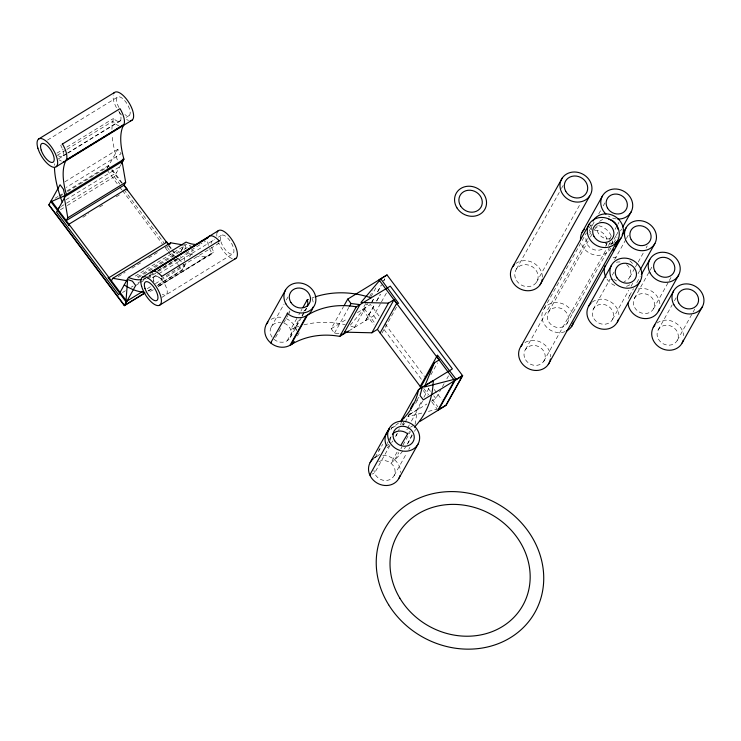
<?xml version="1.0" encoding="UTF-8"?>
<svg xmlns="http://www.w3.org/2000/svg" width="741" height="741" viewBox="0 0 741 741"><rect width="100%" height="100%" fill="white"/><g stroke="black" fill="none" stroke-linecap="round" stroke-linejoin="round"><path stroke-width="0.56" stroke-dasharray="3.71 2.78" d="M184.213 260.721L184.713 254.126M185.139 248.633L185.389 245.336L133.417 277.217M161.149 277.894L160.871 278.922A10.893 4.455 58.5 0 0 153.933 281.932M218.688 242.742L218.447 243.604L160.871 278.922M118.717 110.891A10.893 4.455 58.5 0 1 120.468 120.663A10.893 4.455 58.5 0 1 113.558 118.412L112.817 121.265A85.919 35.142 58.5 0 0 111.947 129.286M404.123 423.12L403.493 425.13L404.595 423.157M107.056 168.559L117.81 149.339L121.116 153.748L66.264 187.399M120.783 164.863L114.281 176.701L65.208 206.804M183.398 246.79L181.823 249.606L135.76 277.866M180.906 251.412L183.675 246.447M184.129 245.642L185.028 244.03L190.141 245.734L192.104 248.346M182.416 263.231L184.426 265.899L182.119 270.02L157.676 285.007M157.111 285.609L182.129 270.261L185.889 263.537M189.65 256.812L193.41 250.088L158.769 271.336M271.113 327.189L284.062 304.014M286.313 299.985L287.999 296.956M280.58 328.541L274.161 339.813M283.683 323.002L287.804 315.62M288.833 313.776L289.87 311.924M296.817 318.454L290.629 329.532L295.409 327.55L299.809 319.667M298.882 314.758L299.91 312.915M300.948 311.072L301.976 309.219M287.156 340.786L298.503 320.473M302.013 315.731L304.208 311.794M304.764 310.812L305.857 308.84M290.287 337.525L301.652 317.185M302.208 316.175L306.793 307.987M297.437 335.997L300.253 330.958M338.933 333.552L334.46 333.144L331.153 328.735L343.574 306.524M334.46 333.144L348.807 307.478M365.73 303.504L362.423 309.423L374.01 324.864M369.583 296.604L372.89 290.685M350.28 325.188L364.294 308.654L367.054 303.699M370.926 296.78L376.456 286.887M354.467 327.374L367.675 303.745M371.556 302.523L373.76 298.577M377.623 291.676L380.93 285.757M383.681 280.82L384.783 278.848M371.593 302.634L373.807 298.688M377.669 291.778L381.532 284.868M383.736 280.913L384.838 278.94M348.965 330.819L365.665 320.575L375.057 303.773M376.567 301.068L380.207 294.566M365.665 320.575L375.113 303.856M376.734 300.966L380.365 294.464M365.73 320.649L373.714 315.759L380.883 302.921M381.439 301.93L386.404 293.047M382.041 333.033L396.972 306.32M378.605 450.482L379.642 448.629M375.141 457.466L382.662 444.359M390.915 429.595L391.952 427.742A71.886 63.939 29.2 0 0 398.575 423.018M387.117 443.526L388.21 441.553M388.766 440.571L391.757 435.217M390.035 445.378L374.557 473.064L372.214 474.055M395.972 435.893L397.074 433.92M402.03 425.056L403.678 422.111M430.854 374.807L437.533 362.877M408.912 414.701L407.809 416.674L423.009 412.774M416.655 400.844L418.869 396.889M405.151 422.166L411.764 410.319M415.627 403.41L418.943 397.491M415.034 424.454A85.919 76.425 29.4 0 0 416.701 410.097L421.879 400.872M423.871 397.306L429.382 387.46M407.791 427.631L409.347 424.852M411.412 421.147L422.796 400.788M397.083 452.093L390.896 463.171L394.712 459.883A85.919 76.425 29.4 0 0 405.54 447.064M394.712 459.883L398.843 452.492M400.9 448.805L401.937 446.962M402.965 445.109L410.19 432.188M407.355 444.128L412.302 435.273M414.506 431.327L415.608 429.363M431.392 401.252L435.828 398.528L440.793 389.646M442.451 386.682L444.1 383.718M446.86 378.781L448.518 375.817M394.138 475.602L406.531 453.436M408.782 449.398L409.912 447.388M516.458 269.029L559.26 192.456M561.511 188.427L563.197 185.407M536.447 282.293L580.37 203.701M544.181 308.525L586.409 232.961M589.225 227.922L591.485 223.893M589.141 231.072L594.208 222.004M598.719 213.945L600.97 209.916M603.22 205.887L604.906 202.867M525.536 349.4L587.474 238.574M589.725 234.536L590.855 232.526M548.775 311.572L588.197 241.047M590.447 237.018L592.133 233.999M594.384 229.96L596.079 226.941M606.045 245.484L607.175 243.474M609.426 239.436L612.242 234.406M615.058 229.367L617.309 225.338M617.874 224.328L618.994 222.309M543.672 361.432L606.175 249.597M608.426 245.567L611.242 240.529M566.921 323.613L610.278 246.031M610.843 245.021L616.466 234.943M613.715 243.076L617.096 237.027M620.476 230.988L621.597 228.969M614.576 259.683L625.83 239.538M626.395 238.528L628.646 234.499M593.282 309.201L610.075 279.153M612.316 275.143L613.993 272.142M629.785 277.125L634.852 268.057M635.417 267.047L637.668 263.018M638.233 262.008L643.864 251.931M646.115 247.902L647.245 245.882M612.557 319.343L628.794 290.305M631.036 286.295L632.712 283.294M638.02 273.707L639.705 270.678M629.517 295.742L633.462 288.694M636.834 282.645L640.215 276.606M634.37 298.373L649.57 271.169M650.135 270.169L651.83 267.14M653.525 308.756L668.734 281.552M669.29 280.543L670.985 277.523M658.11 330.014L672.189 304.82M674.44 300.79L676.125 297.771M677.265 340.388L692.474 313.184M693.03 312.183L694.725 309.154M211.731 247.364A10.893 4.455 58.5 0 0 213.843 252.042L158.148 286.711M61.133 145.06L60.725 145.458A10.893 4.455 58.5 0 1 63.244 155.23A10.893 4.455 58.5 0 1 57.65 155.249M410.282 431.197L409.328 432.031M289.027 311.683L289.953 310.868M47.507 140.068L117.569 97.09M56.881 153.183L63.18 149.321M66.773 147.107L113.558 118.412M57.187 155.388L65.977 149.997M66.949 149.404L112.817 121.265A16.413 6.715 58.5 0 0 118.995 125.905M63.013 155.795L66.607 153.582M67.505 153.035L120.588 120.468M58.131 159.102L67.005 153.656M67.996 153.054L122.265 119.755M126.211 117.337L129.175 115.522M64.884 181.814L117.81 149.339M55.13 198.245L58.067 196.448M59.048 195.846L62.957 193.447M66.866 191.048L108.899 165.262M59.762 196.346L62.698 194.54M67.607 191.53L78.389 184.917M79.37 184.314L108.788 166.271L110.817 168.929M66.051 199.672L119.727 166.753A85.919 35.142 58.5 0 1 119.088 165.03M61.244 206.433L64.059 204.701M66.523 203.191L116.569 172.607M60.392 209.759L64.245 207.397M82.899 217.298L88.781 213.695M99.563 207.072L103.49 204.673M116.235 196.847L121.135 193.846M118.227 276.625L125.109 272.401M131.972 268.196L141.781 262.175M148.645 257.97L158.454 251.949M165.317 247.744L169.235 245.336M138.178 277.616L177.636 253.413M178.59 252.82L190.141 245.734M146.644 277.44L153.47 273.244M158.352 270.252L180.795 256.488M185.676 253.496L202.265 243.317M122.506 292.528L125.396 290.759M131.166 287.212L133.093 286.035M137.909 283.081L141.753 280.719M142.717 280.135L145.606 278.366M149.45 276.004L154.267 273.049M157.148 271.28L176.395 259.47L170.189 251.199M135.668 285.507L139.521 283.145M140.484 282.553L146.255 279.014M147.218 278.421L157.805 271.928M152.248 277.727L157.898 274.29M158.87 273.698L214.418 239.593M218.363 237.166L221.327 235.351M147.274 288.684L151.433 286.072M155.36 283.664L184.426 265.899M147.904 291.009L152.794 288.008M148.45 290.926L153.257 287.971M158.065 286.258L213.843 252.042M161.881 297.373L232.933 253.783M331.153 328.735L347.075 318.973M357.384 312.656L370.454 304.495L379.114 316.101M409.884 414.293L416.72 410.097M408.55 415.256L426.881 404.021M391.832 427.816L391.952 427.742A16.413 14.598 29.2 0 1 395.805 426.288M406.753 429.484L409.569 427.761M410.505 427.187L414.247 424.889M158.435 286.545L210.879 254.45M391.646 427.928L391.044 428.289M374.965 457.577L374.483 457.864M389.016 444.396L388.127 444.757M428.437 411.385L437.116 409.162M423.713 388.46L428.668 394.87M432.207 399.445L437.875 406.772M111.493 169.819L121.617 183.129M385.005 323.882L424.5 376.511M434.152 389.442L442.108 400.047M373.714 315.759L377.16 320.353M384.06 329.55L422.027 380.133M428.233 388.414L430.993 392.091M433.754 395.768L435.828 398.528M423.25 390.488L427.261 395.824M431.929 402.057L437.273 409.171M112.308 169.8L122.534 183.425M169.068 245.438L171.736 248.995M172.403 249.884L175.747 254.33M179.081 258.785L181.749 262.342M114.281 176.701L119.801 184.055M123.942 189.576L163.974 242.918M167.429 247.513L169.494 250.273M107.288 170.31L118.467 185.426M119.792 187.195L121.783 189.844M122.534 190.622L162.233 243.752M165.493 247.865L167.54 250.819M168.263 251.551L172.421 257.09M173.107 258.016L177.488 264.083M177.96 264.481L182.129 270.261M168.522 245.577L171.171 249.171M171.838 250.069L175.163 254.552M177.812 258.146L180.471 261.73M364.294 308.654L374.807 323.095M524.961 342.564A16.413 14.598 29.2 0 1 541.699 342.666A16.413 14.598 29.2 0 1 550.6 356.847M628.414 298.521A16.413 14.598 29.2 0 1 631.165 293.362M638.186 289.055A16.413 14.598 29.2 0 1 659.935 305.588M565.003 331.653A16.413 14.598 29.2 0 1 543.005 321.789A16.413 14.598 29.2 0 1 553.11 302.847A16.413 14.598 29.2 0 1 573.469 315.805M613.159 243.437A16.413 14.598 29.2 0 1 605.193 243.557M591.633 229.988A16.413 14.598 29.2 0 1 591.864 223.884M617.707 232.276A10.893 9.689 29.2 0 1 615.234 236.37M610.232 238.778A10.893 9.689 29.2 0 1 597.089 225.579M599.562 221.485A10.893 9.689 29.2 0 1 603.582 219.299M378.716 461.652A10.893 9.698 29.1 0 1 394.249 467.469A10.893 9.698 29.1 0 1 387.061 480.409A10.893 9.698 29.1 0 1 373.909 470.294M271.113 319.352A16.413 14.607 29.1 0 1 282.969 317.574M286.165 318.611A16.413 14.607 29.1 0 1 296.178 329.652M284.248 323.196A10.893 9.698 29.1 0 1 288.564 339.721A10.893 9.698 29.1 0 1 271.039 335.395A10.893 9.698 29.1 0 1 280.644 322.307M373.76 458.373A16.413 14.607 29.1 0 1 378.753 455.956M382.773 455.419A16.413 14.607 29.1 0 1 400.501 472.489M295.65 327.411A85.919 76.425 29.4 0 1 298.882 326.29M303.93 324.836A85.919 76.425 29.4 0 1 345.204 324.688M350.947 326.216A85.919 76.425 29.4 0 1 354.717 327.429M411.922 434.68A85.919 76.425 29.4 0 1 407.791 443.377M295.474 327.522A16.413 14.663 28.2 0 1 296.493 330.69M311.915 298.012A85.919 76.416 29.2 0 1 314.054 297.243M312.137 298.521A16.413 14.598 29.2 0 1 313.267 303.838M306.376 308.664A10.893 9.689 29.2 0 1 303.662 311.248M392.841 440.914A71.886 63.939 29.2 0 1 391.693 442.516M389.21 445.6A71.886 63.939 29.2 0 1 387.2 447.796M379.67 454.418A71.886 63.939 29.2 0 1 375.437 457.28M401.409 422.046A71.886 63.939 29.2 0 1 400.603 424.945M399.306 428.715A71.886 63.939 29.2 0 1 398.565 430.558M397.333 433.263A71.886 63.939 29.2 0 1 394.99 437.598M390.405 440.321A10.893 9.689 29.2 0 1 391.517 435.643M211.111 243.363A10.893 4.455 58.5 0 1 214.658 240.899M217.9 243.076A10.893 4.455 58.5 0 1 218.447 243.604M145.662 278.032A71.886 29.408 58.5 0 1 143.152 279.135M202.024 243.335A71.886 29.408 58.5 0 1 200.728 243.817M205.442 241.084A71.886 29.408 58.5 0 1 204.386 241.964M209.508 248.485A16.413 6.715 58.5 0 0 212.121 253.598A85.919 35.142 58.5 0 1 197.514 256.266M208.416 245.466A16.413 6.715 58.5 0 1 207.61 240.001M192.595 254.913A85.919 35.142 58.5 0 1 187.334 252.681M117.337 159.945A85.919 35.142 58.5 0 1 112.123 135.27M150.173 277.847A16.413 6.715 58.5 0 1 150.191 274.04M153.304 289.777A85.919 35.151 58.6 0 1 149.006 291.593M54.454 165.317A85.919 35.151 58.6 0 1 54.491 163.705M61.364 161.084A16.413 6.567 58.1 0 1 59.215 159.88M153.841 281.367A10.893 4.455 58.5 0 1 158.528 277.004A10.893 4.455 58.5 0 1 166.994 289.824A10.893 4.455 58.5 0 1 162.307 294.186M128.526 120.394A16.413 6.697 58.5 0 1 126.591 119.468M121.515 115.059A16.413 6.697 58.5 0 1 118.847 111.65M116.402 107.64A16.413 6.697 58.5 0 1 113.197 94.848M118.94 107.519A10.893 4.446 58.5 0 1 119.218 96.775A10.893 4.446 58.5 0 1 129.564 109.122A10.893 4.446 58.5 0 1 124.914 114.651M232.285 258.655A16.413 6.697 58.5 0 1 218.771 242.992M216.854 236.138A16.413 6.697 58.5 0 1 216.956 233.109M592.179 302.124A16.413 14.607 29.1 0 1 608.917 300.883A16.413 14.607 29.1 0 1 618.902 314.693M656.934 323.104A16.413 14.598 29.2 0 1 673.671 321.872A16.413 14.598 29.2 0 1 683.656 335.682M610.899 248.115A16.413 14.598 29.2 0 1 595.06 255.08A16.413 14.598 29.2 0 1 581.046 242.844M590.707 225.783A16.413 14.598 29.2 0 1 592.198 225.459M598.672 225.672A16.413 14.598 29.2 0 1 611.399 236.305M612.427 240.769A16.413 14.598 29.2 0 1 612.316 243.845M616.179 218.938A16.413 14.598 29.2 0 1 608.417 216.039M602.081 249.254A10.893 9.689 29.2 0 1 589.799 247.401A10.893 9.689 29.2 0 1 586.474 235.999M589.336 232.266A10.893 9.689 29.2 0 1 590.855 231.331M594.671 230.331A10.893 9.689 29.2 0 1 606.935 239.593M606.777 243.641A10.893 9.689 29.2 0 1 605.536 246.308M629.85 284.785A16.413 14.598 29.2 0 1 625.969 286.443M614.798 285.517A16.413 14.598 29.2 0 1 606.629 278.579M613.048 257.868A16.413 14.598 29.2 0 1 619.124 256.886M629.831 260.869A16.413 14.598 29.2 0 1 632.971 264.102M626.59 264.583A10.893 9.689 29.2 0 1 630.73 274.29A10.893 9.689 29.2 0 1 624.033 281.561M616.623 280.95A10.893 9.689 29.2 0 1 613.826 279.274M616.382 262.295A10.893 9.689 29.2 0 1 621.671 262.221M515.884 263.444A16.413 14.598 29.2 0 1 533.511 262.953A16.413 14.598 29.2 0 1 542.375 278.208M525.564 359.783A10.893 9.689 29.2 0 0 543.95 361.015A10.893 9.689 29.2 0 0 534.307 345.454A10.893 9.689 29.2 0 0 525.564 359.783M634.629 307.459A10.893 9.689 29.2 0 0 653.016 309.581A10.893 9.689 29.2 0 0 644.198 293.649A10.893 9.689 29.2 0 0 634.629 307.459M548.803 321.955A10.893 9.689 29.2 0 0 567.189 323.196A10.893 9.689 29.2 0 0 557.547 307.626A10.893 9.689 29.2 0 0 548.803 321.955M220.938 241.751A10.893 4.446 58.5 0 0 232.748 253.904A10.893 4.446 58.5 0 0 227.7 238.056A10.893 4.446 58.5 0 0 220.938 241.751M593.949 318.76A10.893 9.698 29.1 0 0 612.335 319.76A10.893 9.698 29.1 0 0 602.489 304.301A10.893 9.698 29.1 0 0 593.949 318.76M658.369 339.1A10.893 9.689 29.2 0 0 676.755 341.221A10.893 9.689 29.2 0 0 667.937 325.29A10.893 9.689 29.2 0 0 658.369 339.1M516.496 280.469A12.004 10.67 29.2 0 0 536.743 281.83A12.004 10.67 29.2 0 0 526.129 264.685A12.004 10.67 29.2 0 0 516.496 280.469"/><path stroke-width="1.11" d="M142.615 291.482L125.942 301.707L127.535 280.82L112.799 278.301L111.382 280.83M191.289 247.624L208.388 237.139A16.422 6.715 58.5 0 1 219.141 240.742L161.455 276.625M219.141 240.742L219.03 241.307M436.801 356.736L439.191 359.913L434.263 362.933L424.398 386.997L455.882 378.929L437.468 355.115L420.221 386.413M186.788 250.384L150.534 272.957L154.137 270.752M66.051 160.371L123.886 124.599L66.329 159.889L65.829 160.778A71.886 29.408 58.5 0 0 66.375 194.531L56.548 212.121L118.662 294.89L128.452 277.412L186.028 242.094A71.886 29.408 58.5 0 0 196.411 244.465M123.627 125.053L123.414 125.461A71.886 29.408 58.5 0 0 123.951 159.213M125.655 182.295L67.802 217.789L66.218 220.633L124.062 185.139L125.655 182.295L121.959 160.816M121.302 163.956L123.942 159.204L66.366 194.522M48.925 204.766L124.442 305.403L126.748 301.281L51.222 200.644M122.404 159.232L122.895 161.103L65.162 196.522L63.374 189.168L60.067 184.759L48.795 204.942L124.395 305.681L135.668 285.507L132.407 281.154L127.295 279.45M169.708 244.493L170.652 242.807L183.12 244.947M266.325 324.391L285.47 290.139M287.879 312.721L270.687 342.888L271.363 342.259M303.013 307.376L307.135 299.994L308.302 299.475M307.459 315.157L290.954 344.695L290.064 345.25L306.505 315.759L308.247 314.693A71.886 63.939 29.2 0 1 356.273 306.857L390.266 286.137L452.38 368.907L422.277 387.376L420.045 395.509L423.315 399.862L462.643 375.733L386.987 274.911L378.957 279.839L454.474 380.476L437.94 410.06L445.971 405.132L462.514 375.548L454.474 380.476M344.093 305.598L347.714 299.123L387.043 274.994M349.363 306.487L351.012 303.523L359.959 304.616L343.398 334.237L341.166 333.895M294.27 341.471A16.413 14.663 28.2 0 1 290.944 344.685L291.741 344.222A71.886 63.939 29.2 0 1 339.767 336.395L356.273 306.857M344.389 332.153L371.889 332.792L388.469 303.115L394.017 299.716L396.713 303.31L398.63 303.356L380.874 278.968L360.969 302.476L388.469 303.115M371.889 332.792L377.428 329.393L394.017 299.716M380.124 332.987L396.713 303.31M370.083 462.653L389.22 428.4M389.331 429.613A16.422 14.607 29.2 0 0 386.311 445.443L369.805 474.981L370.713 474.638M401.641 421.055A71.886 63.939 29.2 0 0 402.057 419.082L418.572 389.553L433.226 380.568A85.919 76.416 29.2 0 1 414.358 427.242M419.332 389.646L434.263 362.933M410.375 408.671L413.478 403.113M401.214 444.711L408.134 433.04M512.753 266.64L562.299 177.979M398.945 478.288L418.091 444.035M439.293 408.606L455.882 378.929M462.643 375.733L446.091 405.355L419.869 421.434M540.078 284.776L589.632 196.115A16.413 14.598 29.2 0 0 576.341 172.107A16.413 14.598 29.2 0 0 561.928 192.91A16.413 14.598 29.2 0 0 589.632 196.115M582.037 232.479L602.313 196.208M520.942 346.353L589.632 223.43M622.727 226.959L631.175 211.843M548.266 364.489L616.966 241.566A16.413 14.598 29.2 0 0 603.674 217.558A16.413 14.598 29.2 0 0 589.262 238.37A16.413 14.598 29.2 0 0 616.966 241.566M613.094 251.014L614.224 248.995M615.354 246.985L618.726 240.936M622.107 234.897L626.052 227.839M571.515 326.661L621.069 238M588.502 306.404L611.445 265.343M640.27 269.678L654.914 243.474M641.345 274.587L649.792 259.48M617.364 322.039L640.317 280.978M658.378 311.387L678.654 275.115M653.256 327.383L673.532 291.111M682.118 343.018L702.394 306.746M62.105 144.236L120.023 108.658A16.413 6.715 58.5 0 1 121.894 126.257M38.541 139.076L114.522 92.468M56.177 166.725L132.157 120.116M124.062 185.139L126.767 188.733L68.913 224.227L69.172 225.718L50.934 201.756L66.069 195.105M59.891 207.378L58.835 208.017M168.642 244.539L166.855 242.159L109.001 277.653L108.01 277.477L125.942 301.707M112.799 278.301L170.652 242.807M142.291 277.338L218.28 230.729M187.695 249.837L190.391 248.179M155.036 270.196L163.131 265.232M164.928 264.129L166.725 263.027M168.531 261.925L171.227 260.267M172.125 259.711L173.931 258.609M175.728 257.507L196.421 244.817M197.319 244.261L200.014 242.603M200.913 242.057L208.11 237.639M124.442 305.403L144.967 292.806M124.395 305.681L144.597 293.288M159.936 304.996L235.916 258.377M339.767 336.395L348.585 330.977M402.067 419.091L404.021 417.896M387.228 445.1L386.311 445.443M165.864 241.992L166.855 242.159M377.428 329.393L421.407 387.997M347.714 299.123L351.012 303.523M123.895 185.25L168.364 244.521M126.767 188.733L127.017 190.233M64.106 196.309L67.802 217.789M550.452 358.968A16.413 14.598 29.2 0 1 528.018 368.453A16.413 14.598 29.2 0 1 522.47 344.528M659.481 308.608A16.413 14.598 29.2 0 1 642.558 318.352A16.413 14.598 29.2 0 1 627.988 303.088M573.497 322.178A16.413 14.598 29.2 0 1 566.309 331.097M592.967 221.114A16.413 14.598 29.2 0 1 618.068 218.771A16.413 14.598 29.2 0 1 615.854 242.437M608.861 219.225A10.893 9.689 29.2 0 1 617.994 229.247M293.538 342.407A16.413 14.607 29.1 0 1 271.132 343.278A16.413 14.607 29.1 0 1 267.973 322.011M400.047 475.509A16.413 14.607 29.1 0 1 376.576 482.743A16.413 14.607 29.1 0 1 373.316 458.725M315.138 296.872A85.919 76.416 29.2 0 1 370.982 297.836M307.135 299.994A10.893 9.689 29.2 0 1 307.441 306.505M312.934 307.163A16.413 14.598 29.2 0 1 287.193 313.36M418.572 389.553A71.886 63.939 29.2 0 1 400.103 421.722M392.397 434.374A10.893 9.689 29.2 0 1 407.402 433.633M143.847 292.102A85.919 35.151 58.6 0 1 124.275 285.035M62.179 201.987A85.919 35.151 58.6 0 1 54.482 167.846M141.781 279.487A71.886 29.408 58.5 0 1 128.452 277.412M150.821 272.438A16.422 6.715 58.5 0 1 161.566 276.06M62.448 143.976A16.413 6.715 58.5 0 1 66.329 159.889M66.06 160.389A16.413 6.567 58.1 0 1 63.3 161.594M113.697 93.44A16.413 6.697 58.5 0 1 129.156 102.971A16.413 6.697 58.5 0 1 130.231 120.709M217.169 232.341A16.413 6.697 58.5 0 1 232.081 239.917A16.413 6.697 58.5 0 1 234.721 258.915M618.466 319.26A16.413 14.607 29.1 0 1 595.375 326.725A16.413 14.607 29.1 0 1 591.123 303.013M683.221 340.239A16.413 14.598 29.2 0 1 660.824 348.085A16.413 14.598 29.2 0 1 654.905 325.003M580.509 239.815A16.413 14.598 29.2 0 1 584.658 229.08M605.943 214.066A16.413 14.598 29.2 0 1 608.028 190.65A16.413 14.598 29.2 0 1 631.916 200.709A16.413 14.598 29.2 0 1 617.827 219.067M605.897 277.291A16.413 14.598 29.2 0 1 605.147 265.463M542.264 279.255A16.413 14.598 29.2 0 1 519.608 288.62A16.413 14.598 29.2 0 1 514.606 264.5M460.624 206.017A12.004 10.67 29.2 0 0 480.881 207.378A12.004 10.67 29.2 0 0 470.257 190.233A12.004 10.67 29.2 0 0 460.624 206.017M456.919 207.832A16.413 14.598 29.2 0 0 484.623 209.694A16.413 14.598 29.2 0 0 470.1 186.25A16.413 14.598 29.2 0 0 456.919 207.832M593.986 236.388A10.893 9.689 29.2 0 0 612.372 238.519A10.893 9.689 29.2 0 0 603.545 222.587A10.893 9.689 29.2 0 0 593.986 236.388M650.181 273.16A16.413 14.598 29.2 0 0 677.885 276.365A16.413 14.598 29.2 0 0 664.594 252.357A16.413 14.598 29.2 0 0 650.181 273.16M654.905 271.187A10.893 9.689 29.2 0 0 673.291 273.309A10.893 9.689 29.2 0 0 664.464 257.377A10.893 9.689 29.2 0 0 654.905 271.187M399.825 598.144A71.896 63.948 29.2 0 0 521.201 608.139A71.896 63.948 29.2 0 0 459.235 504.63A71.896 63.948 29.2 0 0 399.825 598.144M388.655 604.786A85.919 76.416 29.2 0 0 533.668 614.539A85.919 76.416 29.2 0 0 457.623 491.792A85.919 76.416 29.2 0 0 388.655 604.786M285.859 303.829A16.413 14.607 29.1 0 0 313.573 307.015A16.413 14.607 29.1 0 0 300.272 283.016A16.413 14.607 29.1 0 0 285.859 303.829M290.917 302.485A10.893 9.698 29.1 0 0 309.303 303.495A10.893 9.698 29.1 0 0 299.457 288.027A10.893 9.698 29.1 0 0 290.917 302.485M389.618 442.09A16.413 14.607 29.1 0 0 417.322 445.276A16.413 14.607 29.1 0 0 404.03 421.277A16.413 14.607 29.1 0 0 389.618 442.09M394.675 440.756A10.893 9.698 29.1 0 0 413.061 441.756A10.893 9.698 29.1 0 0 403.215 426.288A10.893 9.698 29.1 0 0 394.675 440.756M37.893 148.209A16.413 6.697 58.5 0 0 55.631 167.058A16.413 6.697 58.5 0 0 48.554 143.439A16.413 6.697 58.5 0 0 37.893 148.209M41.2 150.099A10.893 4.446 58.5 0 0 53.009 162.242A10.893 4.446 58.5 0 0 47.961 146.403A10.893 4.446 58.5 0 0 41.2 150.099M141.651 286.471A16.413 6.697 58.5 0 0 159.38 305.32A16.413 6.697 58.5 0 0 152.313 281.7A16.413 6.697 58.5 0 0 141.651 286.471M144.958 288.36A10.893 4.446 58.5 0 0 156.768 300.513A10.893 4.446 58.5 0 0 151.72 284.674A10.893 4.446 58.5 0 0 144.958 288.36M611.834 279.042A16.413 14.607 29.1 0 0 639.548 282.228A16.413 14.607 29.1 0 0 626.256 258.22A16.413 14.607 29.1 0 0 611.834 279.042M616.901 277.699A10.893 9.698 29.1 0 0 635.278 278.699A10.893 9.698 29.1 0 0 625.432 263.231A10.893 9.698 29.1 0 0 616.901 277.699M673.921 304.801A16.413 14.598 29.2 0 0 701.625 307.997A16.413 14.598 29.2 0 0 688.333 283.998A16.413 14.598 29.2 0 0 673.921 304.801M678.645 302.828A10.893 9.689 29.2 0 0 697.031 304.949A10.893 9.689 29.2 0 0 688.204 289.018A10.893 9.689 29.2 0 0 678.645 302.828M607.425 207.915A10.893 9.689 29.2 0 0 625.812 210.046A10.893 9.689 29.2 0 0 616.984 194.114A10.893 9.689 29.2 0 0 607.425 207.915M626.441 241.529A16.413 14.598 29.2 0 0 654.146 244.725A16.413 14.598 29.2 0 0 640.854 220.725A16.413 14.598 29.2 0 0 626.441 241.529M631.165 239.556A10.893 9.689 29.2 0 0 649.551 241.677A10.893 9.689 29.2 0 0 640.724 225.746A10.893 9.689 29.2 0 0 631.165 239.556M565.744 191.289A12.004 10.67 29.2 0 0 586.001 193.623A12.004 10.67 29.2 0 0 576.276 176.071A12.004 10.67 29.2 0 0 565.744 191.289"/></g></svg>
